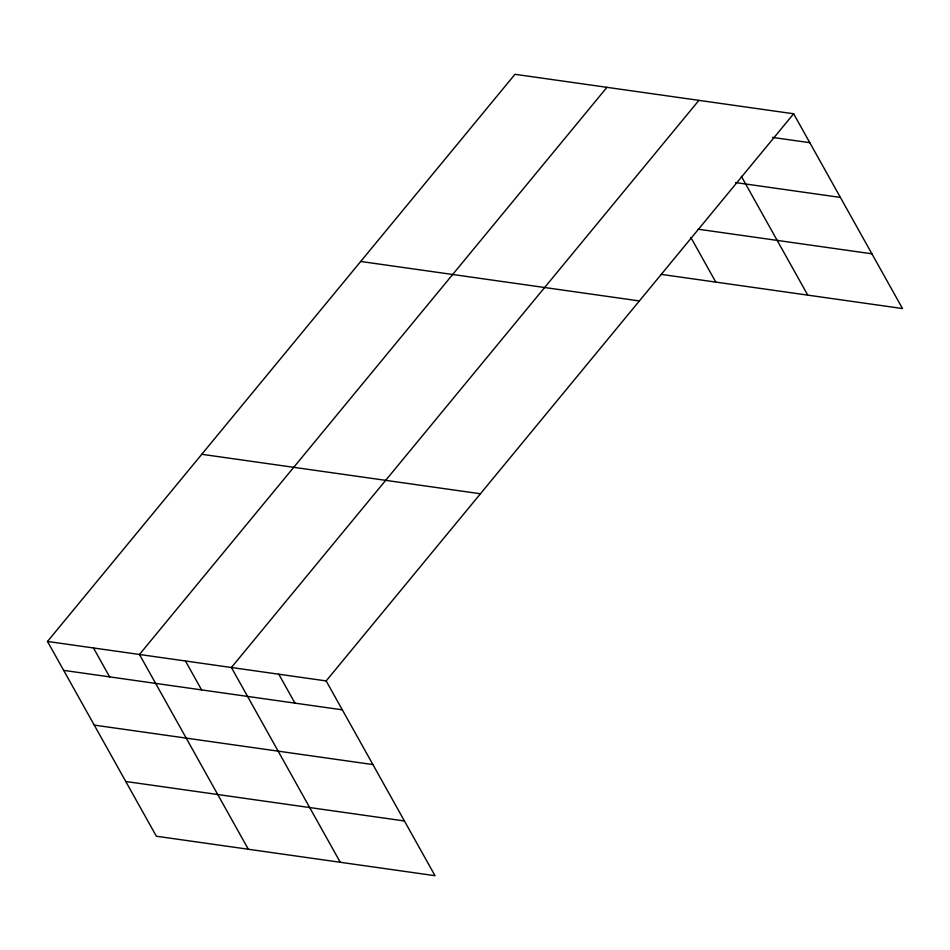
<?xml version="1.0" encoding="UTF-8"?>
<svg xmlns="http://www.w3.org/2000/svg" width="950" height="950" viewBox="0 0 950 950"><rect width="100%" height="100%" fill="white"/><g stroke="black" fill="none" stroke-linecap="round" stroke-linejoin="round"><path stroke-width="1.43" d="M47.5 641.452L326.159 680.924L435.017 875.698L156.358 836.226L47.5 641.452L514.983 74.302L793.642 113.774L902.5 308.548L661.2 274.372M606.943 87.329L139.46 654.479L248.318 849.252M698.903 100.356L231.408 667.506L340.266 862.279M326.159 680.924L793.642 113.774M772.481 137.406L809.804 142.69M735.597 182.578L840.394 197.422M698.143 229.199L871.91 253.816M360.715 261.464L639.374 300.936M201.768 454.29L480.427 493.762M63.662 670.367L342.321 709.84M94.252 725.099L372.911 764.572M125.768 781.494L404.427 820.966M741.38 176.368L807.761 295.129M690.899 237.559L715.801 282.103M278.789 674.215L294.951 703.131M185.44 660.986L201.602 689.914M93.48 647.959L109.642 676.887"/></g></svg>
